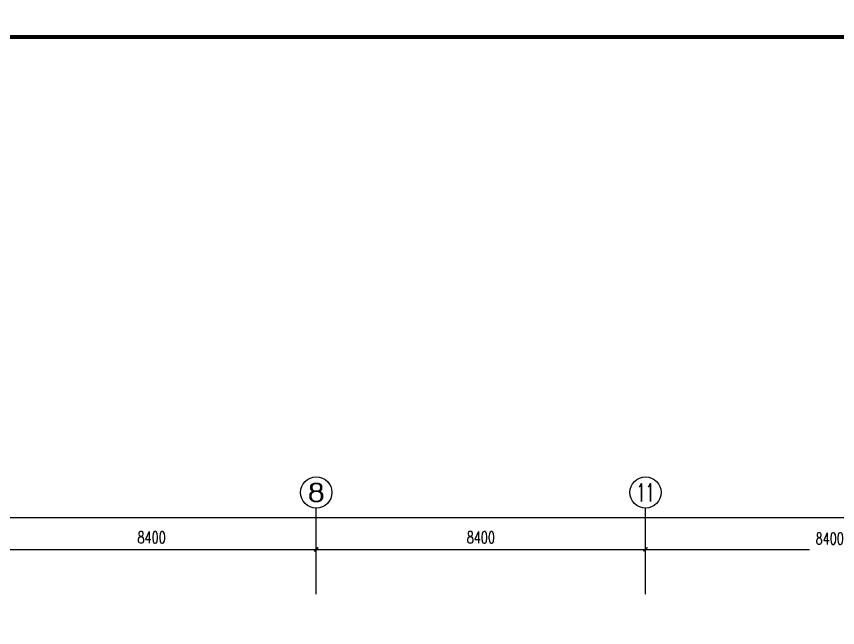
# Model space of a CAD drawing. Extents: x 2166032 to 5302137, y 581493 to 2416206.
# Drawn here: x 2366293 to 2387243, y 1076859 to 1092445 of the extents above; entities that cross this region are included whole.
import ezdxf
from ezdxf.enums import TextEntityAlignment as Align

# ---------------------------------------------------------------- set-up
doc = ezdxf.new("R2010")
doc.units = 0
doc.header["$LTSCALE"] = 1000
doc.header["$MEASUREMENT"] = 0
for name, color, linetype in [('AXIS', 3, 'Continuous'), ('AXIS_TEXT', 7, 'Continuous'), ('PUB_TITLE', 137, 'Continuous')]:
    doc.layers.add(name, color=color, linetype=linetype)
doc.styles.add('_TCH_AXIS', font='complex_.ttf')
doc.styles.add('COMPLEX', font='complex_.ttf')
doc.styles.add('DIM_FONT', font='simplex_.ttf', dxfattribs={"width": 0.7})
doc.dimstyles.new('DIMN', dxfattribs={"dimtxt": 300, "dimasz": 100, "dimexe": 250, "dimexo": 300, "dimgap": 150, "dimtad": 1, "dimdec": 0, "dimzin": 0, "dimdsep": 46, "dimtxsty": 'DIM_FONT', "dimblk": 'ARCHTICK', "dimcen": 0.09, "dimclrt": 7, "dimazin": 2, "dimtfac": 1, "dimtdec": 0, "dimtix": 1, "dimtmove": 2, "dimatfit": 3, "dimldrblk": 'ARCHTICK', "dimfxl": 1, "dimtolj": 1, "dimtzin": 0, "dimarcsym": 0})

# ---------------------------------------------------------------- blocks, each defined once
blk = doc.blocks.new('_ArchTick')
at = {"color": 0, "linetype": 'ByBlock', "const_width": 0.4}
blk.add_lwpolyline([(-0.5, -0.5), (0.5, 0.5)], dxfattribs=at)
blk = doc.blocks.new('*D2378')
at = {"layer": 'AXIS', "color": 0, "lineweight": -2}
for p, q in [((2365543, 1078189), (2365543, 1079104)), ((2373943, 1078189), (2373943, 1079104)), ((2365543, 1078854), (2373943, 1078854))]:
    blk.add_line(p, q, dxfattribs=at)
at = {"layer": 'Defpoints', "color": 0}
for p in [(2373943, 1078854), (2365543, 1077889), (2373943, 1077889)]:
    blk.add_point(p, dxfattribs=at)
at = {"layer": 'AXIS', "color": 0, "lineweight": -2, "xscale": 100, "yscale": 100, "zscale": 100, "rotation": 180}
blk.add_blockref('_ArchTick', (2365543, 1078854), dxfattribs=at)
at = {"layer": 'AXIS', "color": 0, "lineweight": -2, "xscale": 100, "yscale": 100, "zscale": 100}
blk.add_blockref('_ArchTick', (2373943, 1078854), dxfattribs=at)
at = {"layer": 'AXIS', "color": 7, "insert": (2369743, 1079159), "char_height": 300, "attachment_point": 5, "style": 'DIM_FONT'}
blk.add_mtext('\\A1;8400', dxfattribs=at)
blk = doc.blocks.new('*D2379')
at = {"layer": 'AXIS', "color": 0, "lineweight": -2}
for p, q in [((2373943, 1078189), (2373943, 1079104)), ((2382343, 1078189), (2382343, 1079104)), ((2373943, 1078854), (2382343, 1078854))]:
    blk.add_line(p, q, dxfattribs=at)
at = {"layer": 'Defpoints', "color": 0}
for p in [(2382343, 1078854), (2373943, 1077889), (2382343, 1077889)]:
    blk.add_point(p, dxfattribs=at)
at = {"layer": 'AXIS', "color": 0, "lineweight": -2, "xscale": 100, "yscale": 100, "zscale": 100, "rotation": 180}
blk.add_blockref('_ArchTick', (2373943, 1078854), dxfattribs=at)
at = {"layer": 'AXIS', "color": 0, "lineweight": -2, "xscale": 100, "yscale": 100, "zscale": 100}
blk.add_blockref('_ArchTick', (2382343, 1078854), dxfattribs=at)
at = {"layer": 'AXIS', "color": 7, "insert": (2378143, 1079159), "char_height": 300, "attachment_point": 5, "style": 'DIM_FONT'}
blk.add_mtext('\\A1;8400', dxfattribs=at)
blk = doc.blocks.new('*D2380')
at = {"layer": 'AXIS', "color": 0, "lineweight": -2}
for p, q in [((2382343, 1078189), (2382343, 1079104)), ((2390743, 1078189), (2390743, 1079104)), ((2382343, 1078854), (2386527, 1078854)), ((2390743, 1078854), (2387560, 1078854))]:
    blk.add_line(p, q, dxfattribs=at)
at = {"layer": 'Defpoints', "color": 0}
for p in [(2390743, 1078854), (2382343, 1077889), (2390743, 1077889)]:
    blk.add_point(p, dxfattribs=at)
at = {"layer": 'AXIS', "color": 0, "lineweight": -2, "xscale": 100, "yscale": 100, "zscale": 100, "rotation": 180}
blk.add_blockref('_ArchTick', (2382343, 1078854), dxfattribs=at)
at = {"layer": 'AXIS', "color": 0, "lineweight": -2, "xscale": 100, "yscale": 100, "zscale": 100}
blk.add_blockref('_ArchTick', (2390743, 1078854), dxfattribs=at)
at = {"layer": 'AXIS', "color": 7, "insert": (2387043, 1079129), "char_height": 300, "attachment_point": 5, "style": 'DIM_FONT'}
blk.add_mtext('\\A1;8400', dxfattribs=at)
blk = doc.blocks.new('*D2414')
at = {"layer": 'AXIS', "color": 0, "lineweight": -2}
for p, q in [((2330543, 1078489), (2330543, 1079904)), ((2400343, 1078489), (2400343, 1079904)), ((2330543, 1079654), (2363816, 1079654)), ((2400343, 1079654), (2365036, 1079654))]:
    blk.add_line(p, q, dxfattribs=at)
at = {"layer": 'Defpoints', "color": 0}
for p in [(2400343, 1079654), (2330543, 1078189), (2400343, 1078189)]:
    blk.add_point(p, dxfattribs=at)
at = {"layer": 'AXIS', "color": 0, "lineweight": -2, "xscale": 100, "yscale": 100, "zscale": 100, "rotation": 180}
blk.add_blockref('_ArchTick', (2330543, 1079654), dxfattribs=at)
at = {"layer": 'AXIS', "color": 0, "lineweight": -2, "xscale": 100, "yscale": 100, "zscale": 100}
blk.add_blockref('_ArchTick', (2400343, 1079654), dxfattribs=at)
at = {"layer": 'AXIS', "color": 7, "insert": (2364426, 1079929), "char_height": 300, "attachment_point": 5, "style": 'DIM_FONT'}
blk.add_mtext('\\A1;69800', dxfattribs=at)
blk = doc.blocks.new('_AXISO')
blk.add_circle((0, 0), 0.5)
at = {"layer": 'AXIS_TEXT', "style": 'COMPLEX', "width": 1.171875}
blk.add_attdef('A', text='', height=0.56, dxfattribs=at).set_placement((-0.25, -0.28), (0.25, -0.28), align=Align.FIT)

msp = doc.modelspace()

# ---------------------------------------------------------------- linework, layer by layer
msp.add_circle((2604640.5, 1020101.3), 438608.5)
at = {"layer": 'AXIS'}
for p, q in [((2373943.4, 1077714.3), (2373943.4, 1079904.4)), ((2382343.4, 1077714.3), (2382343.4, 1079904.4))]:
    msp.add_line(p, q, dxfattribs=at)
at = {"layer": 'PUB_TITLE', "const_width": 100}
msp.add_lwpolyline([(2316473.2, 1034519.6), (2418073.2, 1034519.6), (2418073.2, 1091919.6), (2316473.2, 1091919.6)], close=True, dxfattribs=at)

# ---------------------------------------------------------------- block references
at = {"layer": 'AXIS'}
ref = msp.add_blockref('_AXISO', (2373943.4, 1080304.4), dxfattribs=dict(at, xscale=800, yscale=800, zscale=800))
ref.add_attrib('A', '8', dxfattribs={"layer": 'AXIS_TEXT', "height": 452.5, "style": '_TCH_AXIS', "width": 1.049113}).set_placement((2373717.1, 1080078.1), (2374169.6, 1080078.1), align=Align.FIT)
ref = msp.add_blockref('_AXISO', (2382343.4, 1080304.4), dxfattribs=dict(at, xscale=800, yscale=800, zscale=800))
ref.add_attrib('A', '11', dxfattribs={"layer": 'AXIS_TEXT', "height": 452.55, "style": '_TCH_AXIS', "width": 0.694043}).set_placement((2382117.1, 1080078.1), (2382569.6, 1080078.1), align=Align.FIT)

# ---------------------------------------------------------------- dimensions: what is measured, and where the dimension line sits
for base, p1, p2, picture, middle in [((2400343.4, 1079654.4), (2330543.4, 1078188.6), (2400343.4, 1078188.6), '*D2414', (2364426.2, 1079929.4)), ((2390743.4, 1078854.4), (2382343.4, 1077888.6), (2390743.4, 1077888.6), '*D2380', (2387043.4, 1079129.4))]:
    dim = msp.add_linear_dim(base=base, p1=p1, p2=p2, angle=0, dimstyle='DIMN', dxfattribs=at)
    dim.commit()
    dim.dimension.update_dxf_attribs({"geometry": picture, "text_midpoint": middle, "dimtype": 161})
for p1, p2, picture, middle in [((2365543.4, 1077888.6), (2373943.4, 1077888.6), '*D2378', (2369743.4, 1079159.2)), ((2373943.4, 1077888.6), (2382343.4, 1077888.6), '*D2379', (2378143.4, 1079159.2))]:
    dim = msp.add_aligned_dim(p1=p1, p2=p2, distance=965.8, dimstyle='DIMN', dxfattribs=at)
    dim.commit()
    dim.dimension.update_dxf_attribs({"geometry": picture, "text_midpoint": middle})

doc.saveas('drawing.dxf')
